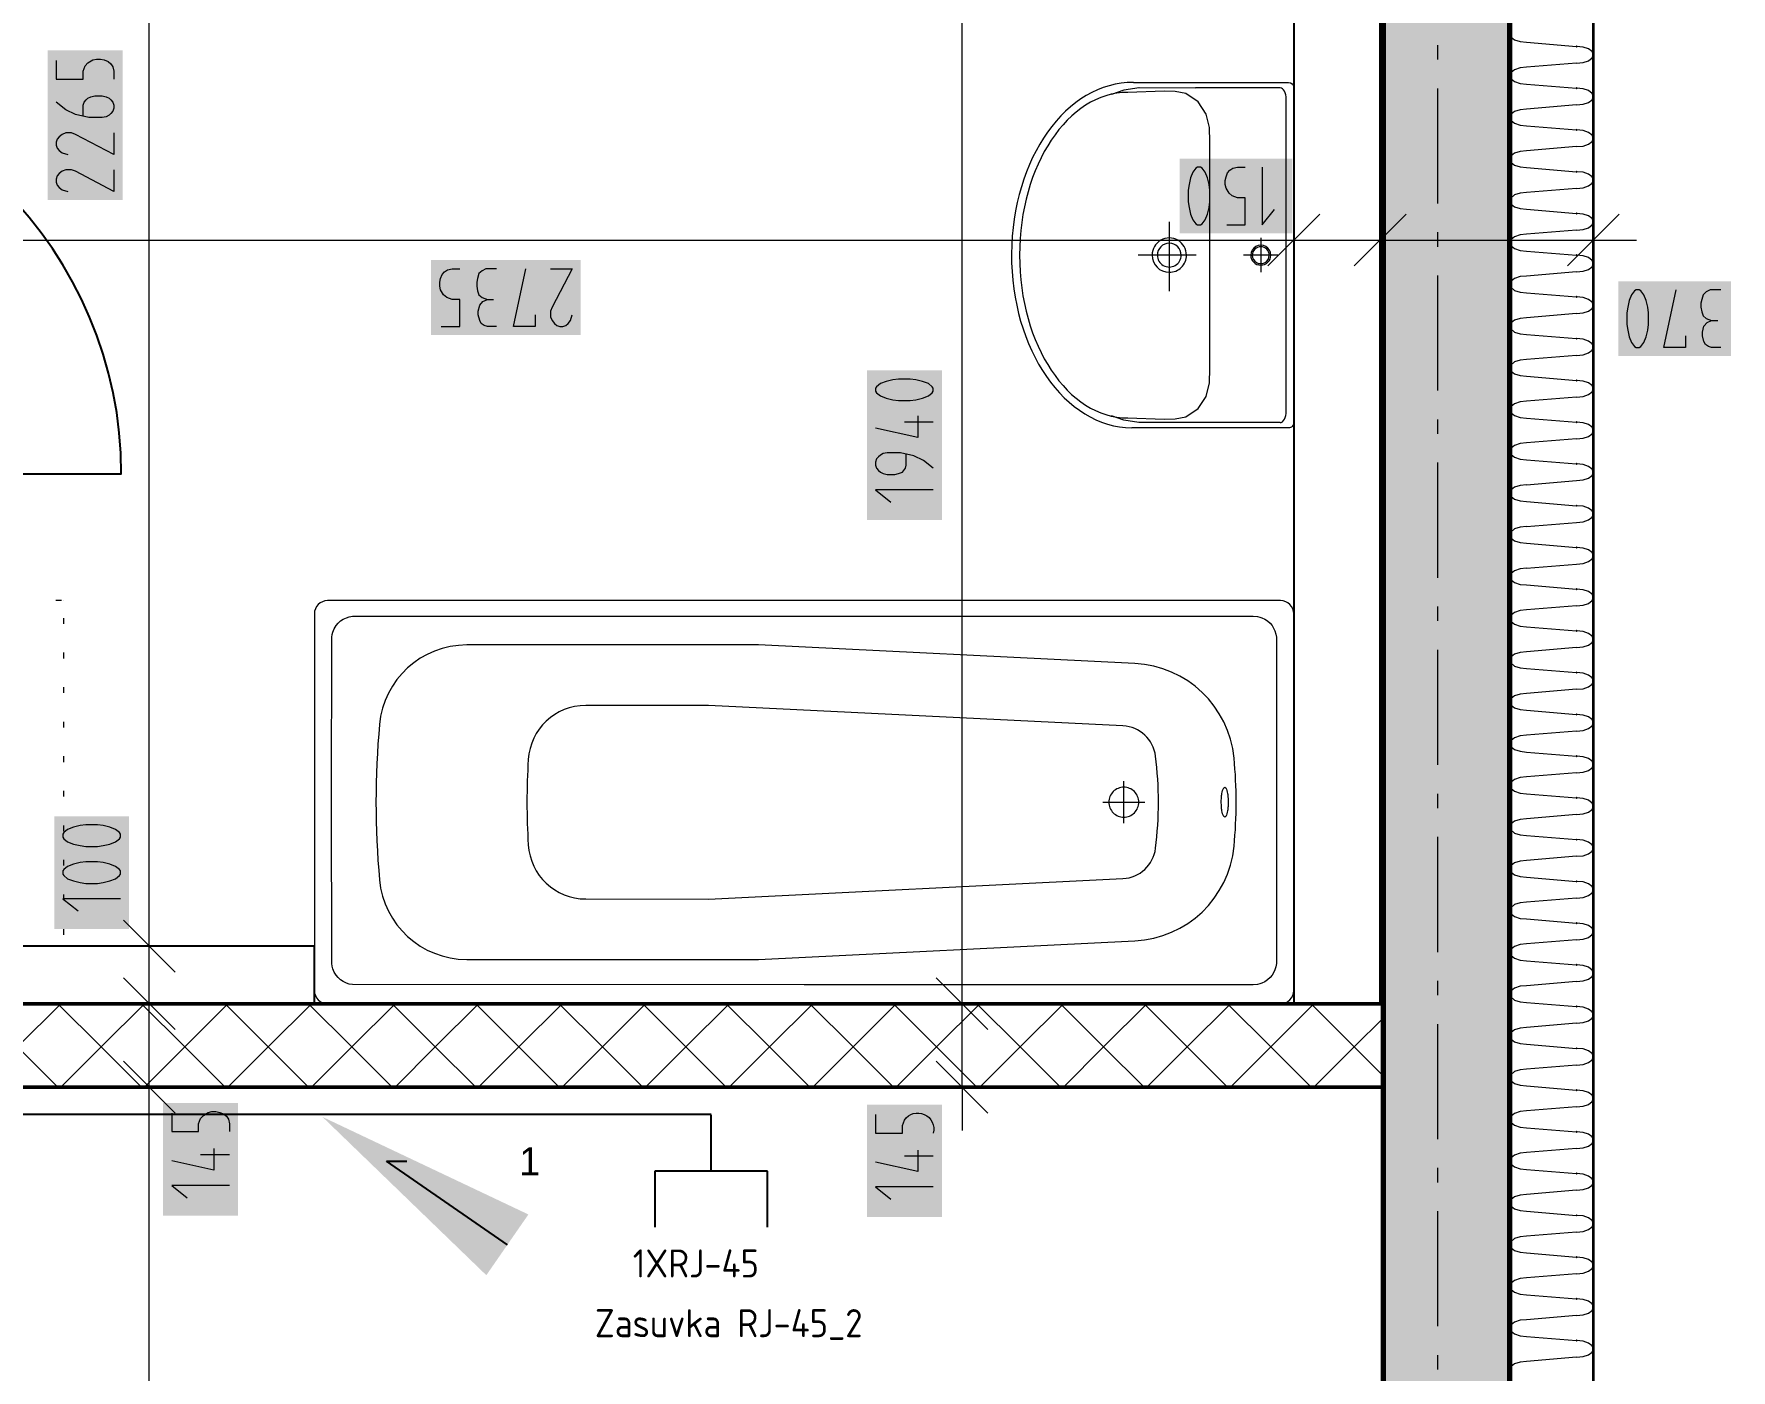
# Model space of a CAD drawing. Header units: millimetres. Extents: x 0 to 594, y 0 to 420.
# Drawn here: x 517.48 to 547.67, y 199.3 to 223.08 of the extents above; entities that cross this region are included whole.
import ezdxf
from ezdxf import colors
from ezdxf.entities.mleader import LeaderData, LeaderLine
from ezdxf.enums import TextEntityAlignment as Align
from ezdxf.math import Vec2, Vec3

# ---------------------------------------------------------------- set-up
doc = ezdxf.new("R2010")
doc.units = ezdxf.units.MM
doc.header["$LTSCALE"] = 8
for name, color, linetype in [('DESC', 1, 'Continuous'), ('PDF_Dvere', 7, 'Continuous'), ('PDF_Instalacni prizdivka do 1m', 7, 'Continuous'), ('PDF_Koty delkove', 7, 'Continuous'), ('PDF_Kuchyne', 7, 'Continuous'), ('PDF_Osy hlavni', 7, 'Continuous'), ('PDF_Pricky zdene', 7, 'Continuous'), ('PDF_Prostupy', 7, 'Continuous'), ('PDF_Sanita', 7, 'Continuous'), ('PDF_Steny obvodove nosne', 7, 'Continuous'), ('PDF_Zatepleni', 7, 'Continuous'), ('RED_2.5mm^2', 1, 'Continuous'), ('SYMS', 7, 'Continuous'), ('TAGS', 160, 'Continuous')]:
    doc.layers.add(name, color=color, linetype=linetype)
doc.styles.add('WD_IEC', font='isocp2.shx', dxfattribs={"width": 0.9, "height": 4})

# ---------------------------------------------------------------- blocks, each defined once
blk = doc.blocks.new('RJ45Zasuvka_')
at = {"layer": 'SYMS'}
for p, q in [((0, 0), (0, 1)), ((-1, 0), (-1, -1)), ((1, 0), (-1, 0)), ((1, -1), (1, 0))]:
    blk.add_line(p, q, dxfattribs=at)
at = {"style": 'WD_IEC'}
for tag, height, p in [('INST', 2.7, (-6.093, 12.868)), ('LOC', 2.7, (-6.093, 9.868)), ('TAG1', 2.5, (-6, 6.828)), ('XREF', 2.7, (-6, -2.915)), ('DESC1', 2.7, (-6, -5.715)), ('DESC2', 2.7, (-6, -8.955)), ('DESC3', 2.7, (-6, -12.195))]:
    blk.add_attdef(tag, text='', height=height, dxfattribs=at).set_placement(p, align=Align.RIGHT)
for tag, p, height, flags in [('MFG', (3.917, 14.122), 1.5, 9), ('CAT', (3.917, 11.622), 1.5, 9), ('X2TERM01', (0, 1), 0.08, 1), ('ASSYCODE', (2.5, -0.75), 1, 1), ('FAMILY', (2.5, -2.25), 1, 1)]:
    blk.add_attdef(tag, p, '', height=height, dxfattribs=dict(at, flags=flags))
at = {"style": 'WD_IEC', "width": 0.8}
blk.add_attdef('TERM01', text='', height=2, rotation=90, dxfattribs=at).set_placement((-1, 1), align=Align.RIGHT)

msp = doc.modelspace()

# ---------------------------------------------------------------- linework, layer by layer
at = {"layer": 'PDF_Dvere', "lineweight": 25}
msp.add_lwpolyline([(511.856, 215.604), (511.856, 215.248), (519.031, 215.248, 0.414213), (511.856, 222.423)], format="xyb", dxfattribs=at)
at = {"layer": 'PDF_Instalacni prizdivka do 1m', "lineweight": 25}
for points in [[(541.427, 205.818), (541.427, 225.703), (539.89, 225.703), (539.89, 205.818)], [(511.856, 205.818), (522.465, 205.818), (522.465, 206.843), (511.856, 206.843)]]:
    msp.add_lwpolyline(points, close=True, dxfattribs=at)
at = {"layer": 'PDF_Koty delkove', "lineweight": 18}
for points in [[(533.987, 204.332), (533.987, 205.818), (533.987, 206.049), (533.987, 208.559), (533.987, 209.178), (533.987, 215.279), (533.987, 225.703), (533.987, 226.882), (533.987, 228.983), (533.987, 232.159), (533.987, 233.852), (533.987, 258.451), (533.987, 260.553), (533.987, 262.244), (533.987, 280.745), (533.987, 281.77), (533.987, 283.256)], [(519.529, 152.109), (519.529, 182.523), (519.529, 204.332), (519.529, 205.818), (519.529, 206.843), (519.529, 230.059), (519.529, 231.75), (519.529, 233.852)], [(517.874, 222.607), (517.874, 222.278), (518.352, 222.278), (518.352, 222.416), (518.387, 222.511), (518.438, 222.566), (518.523, 222.62), (518.591, 222.634), (518.659, 222.634), (518.728, 222.62), (518.796, 222.593), (518.847, 222.552), (518.882, 222.498), (518.899, 222.416), (518.899, 222.278)], [(518.352, 221.621), (518.352, 221.813), (518.369, 221.868), (518.403, 221.909), (518.438, 221.936), (518.488, 221.963), (518.557, 221.977), (518.693, 221.977), (518.762, 221.963), (518.813, 221.936), (518.847, 221.909), (518.882, 221.868), (518.899, 221.813), (518.899, 221.759), (518.882, 221.704), (518.847, 221.663), (518.813, 221.635), (518.762, 221.607), (518.693, 221.594), (518.454, 221.594), (518.215, 221.649), (518.044, 221.731), (517.874, 221.868)], [(518.899, 221.32), (518.899, 220.936), (518.215, 221.293), (518.147, 221.32), (518.044, 221.32), (517.977, 221.293), (517.925, 221.252), (517.891, 221.211), (517.874, 221.156), (517.874, 221.102), (517.891, 221.047), (517.925, 221.005), (517.977, 220.964), (518.078, 220.936)], [(538.697, 219.684), (539.025, 219.684), (539.025, 220.162), (538.888, 220.162), (538.793, 220.197), (538.738, 220.248), (538.684, 220.333), (538.67, 220.401), (538.67, 220.47), (538.684, 220.538), (538.711, 220.606), (538.752, 220.657), (538.806, 220.692), (538.888, 220.709), (539.025, 220.709)], [(539.327, 220.709), (539.327, 219.684), (539.545, 219.957)], [(518.899, 220.663), (518.899, 220.279), (518.215, 220.636), (518.147, 220.663), (518.044, 220.663), (517.977, 220.636), (517.925, 220.595), (517.891, 220.554), (517.874, 220.499), (517.874, 220.445), (517.891, 220.389), (517.925, 220.348), (517.977, 220.307), (518.078, 220.279)], [(539.89, 220.182), (539.89, 219.413), (539.89, 218.645)], [(541.427, 220.182), (541.427, 219.413), (541.427, 218.645)], [(545.22, 220.182), (545.22, 219.413), (545.22, 218.645)], [(540.351, 219.875), (539.428, 218.952)], [(541.888, 219.875), (540.966, 218.952)], [(545.681, 219.875), (544.758, 218.952)], [(410.023, 219.413), (412.176, 219.413), (432.163, 219.413), (433.291, 219.413), (442.464, 219.413), (450.1, 219.413), (451.842, 219.413), (452.714, 219.413), (455.174, 219.413), (456.045, 219.413), (457.788, 219.413), (474.598, 219.413), (476.75, 219.413), (489.05, 219.413), (491.818, 219.413), (510.729, 219.413), (511.856, 219.413), (517.969, 219.413), (523.737, 219.413), (539.89, 219.413), (541.427, 219.413), (545.039, 219.413), (545.22, 219.413), (545.988, 219.413)], [(524.723, 217.876), (525.051, 217.876), (525.051, 218.354), (524.914, 218.354), (524.819, 218.388), (524.764, 218.44), (524.709, 218.525), (524.695, 218.592), (524.695, 218.661), (524.709, 218.73), (524.737, 218.797), (524.778, 218.849), (524.832, 218.884), (524.914, 218.901), (525.051, 218.901)], [(525.708, 218.901), (525.517, 218.901), (525.449, 218.866), (525.394, 218.815), (525.366, 218.73), (525.353, 218.661), (525.353, 218.592), (525.366, 218.507), (525.394, 218.44), (525.449, 218.388), (525.544, 218.354)], [(526.393, 218.08), (526.393, 217.876), (526.01, 217.876), (526.228, 218.901)], [(526.667, 218.901), (527.05, 218.901)], [(527.05, 218.901), (526.694, 218.217), (526.667, 218.149), (526.667, 218.046), (526.694, 217.978), (526.735, 217.927), (526.776, 217.892), (526.831, 217.876), (526.885, 217.876), (526.94, 217.892), (526.981, 217.927), (527.022, 217.978), (527.05, 218.08)], [(525.708, 217.876), (525.544, 217.876), (525.489, 217.892), (525.435, 217.927), (525.407, 217.978), (525.38, 218.08), (525.38, 218.149), (525.407, 218.251), (525.462, 218.32), (525.544, 218.354), (525.653, 218.354)], [(546.159, 218.338), (546.118, 218.44), (546.064, 218.509), (546.036, 218.526), (545.982, 218.526), (545.954, 218.509), (545.9, 218.44), (545.859, 218.338), (545.831, 218.218), (545.817, 218.115)], [(545.817, 218.115), (545.817, 217.91), (545.831, 217.809), (545.859, 217.689), (545.9, 217.586), (545.954, 217.518), (545.982, 217.501), (546.036, 217.501), (546.064, 217.518), (546.118, 217.586), (546.159, 217.689), (546.187, 217.809), (546.201, 217.91), (546.201, 218.115), (546.187, 218.218), (546.159, 218.338)], [(546.858, 217.705), (546.858, 217.501), (546.475, 217.501), (546.693, 218.526)], [(547.487, 218.526), (547.296, 218.526), (547.228, 218.492), (547.173, 218.44), (547.146, 218.355), (547.132, 218.287), (547.132, 218.218), (547.146, 218.133), (547.173, 218.065), (547.228, 218.014), (547.323, 217.979)], [(547.487, 217.501), (547.323, 217.501), (547.268, 217.518), (547.214, 217.553), (547.186, 217.604), (547.159, 217.705), (547.159, 217.774), (547.186, 217.877), (547.241, 217.945), (547.323, 217.979), (547.432, 217.979)], [(533.064, 216.938), (532.859, 216.938), (532.757, 216.924), (532.637, 216.897), (532.535, 216.856), (532.466, 216.802), (532.45, 216.774), (532.45, 216.72), (532.466, 216.692), (532.535, 216.637), (532.637, 216.596), (532.757, 216.569), (532.859, 216.555), (533.064, 216.555), (533.166, 216.569)], [(533.166, 216.569), (533.286, 216.596), (533.389, 216.637), (533.457, 216.692), (533.475, 216.72), (533.475, 216.774), (533.457, 216.802), (533.389, 216.856), (533.286, 216.897), (533.166, 216.924), (533.064, 216.938)], [(533.201, 216.281), (533.201, 215.897), (532.45, 216.063)], [(533.475, 216.172), (532.962, 216.172)], [(533.475, 215.35), (533.304, 215.488), (533.132, 215.57), (532.894, 215.624), (532.654, 215.624), (532.586, 215.61), (532.535, 215.583), (532.501, 215.556), (532.466, 215.515), (532.45, 215.46), (532.45, 215.406), (532.466, 215.35), (532.501, 215.309), (532.535, 215.282), (532.586, 215.254), (532.654, 215.24), (532.791, 215.24), (532.859, 215.254), (532.927, 215.282), (532.979, 215.35), (532.996, 215.406), (532.996, 215.597)], [(533.475, 214.967), (532.45, 214.967), (532.722, 214.748)], [(518.605, 209.002), (518.4, 209.002), (518.299, 208.988), (518.179, 208.961), (518.076, 208.92), (518.008, 208.866), (517.991, 208.838), (517.991, 208.784), (518.008, 208.756), (518.076, 208.701)], [(518.076, 208.701), (518.179, 208.66), (518.299, 208.632), (518.4, 208.619), (518.605, 208.619), (518.708, 208.632), (518.828, 208.66), (518.93, 208.701), (518.999, 208.756), (519.016, 208.784), (519.016, 208.838), (518.999, 208.866), (518.93, 208.92), (518.828, 208.961), (518.708, 208.988), (518.605, 209.002)], [(519.016, 207.688), (517.991, 207.688), (518.264, 207.47)], [(519.99, 206.382), (519.068, 207.304)], [(520.298, 206.843), (519.529, 206.843), (518.76, 206.843)], [(519.99, 205.357), (519.068, 206.279)], [(534.449, 205.357), (533.526, 206.279)], [(520.298, 205.818), (519.529, 205.818), (518.76, 205.818)], [(534.756, 205.818), (533.987, 205.818), (533.219, 205.818)], [(519.99, 203.871), (519.068, 204.793)], [(534.449, 203.871), (533.526, 204.793)], [(520.298, 204.332), (519.529, 204.332), (518.76, 204.332)], [(534.756, 204.332), (533.987, 204.332), (533.219, 204.332)], [(533.987, 204.332), (533.987, 203.563)], [(519.928, 203.87), (519.928, 203.542), (520.405, 203.542), (520.405, 203.679), (520.44, 203.774), (520.491, 203.829), (520.577, 203.884), (520.644, 203.898), (520.713, 203.898), (520.782, 203.884), (520.849, 203.856), (520.9, 203.815), (520.935, 203.761), (520.953, 203.679), (520.953, 203.542)], [(520.679, 203.24), (520.679, 202.857)], [(533.201, 203.214), (533.201, 202.83), (532.45, 202.995)], [(520.679, 202.857), (519.928, 203.022)], [(520.953, 203.131), (520.44, 203.131)], [(533.475, 203.105), (532.962, 203.105)], [(520.953, 202.583), (519.928, 202.583), (520.2, 202.365)], [(533.475, 202.557), (532.45, 202.557), (532.722, 202.338)]]:
    msp.add_lwpolyline(points, dxfattribs=at)
for points in [[(538.013, 220.298), (538.013, 220.093), (538.027, 219.992), (538.054, 219.872), (538.095, 219.77), (538.149, 219.701), (538.177, 219.684), (538.231, 219.684), (538.259, 219.701), (538.313, 219.77), (538.354, 219.872), (538.382, 219.992), (538.396, 220.093), (538.396, 220.298), (538.382, 220.401), (538.354, 220.521), (538.313, 220.623), (538.259, 220.692), (538.231, 220.709), (538.177, 220.709), (538.149, 220.692), (538.095, 220.623), (538.054, 220.521), (538.027, 220.401)], [(518.605, 208.345), (518.4, 208.345), (518.299, 208.331), (518.179, 208.304), (518.076, 208.263), (518.008, 208.209), (517.991, 208.181), (517.991, 208.127), (518.008, 208.099), (518.076, 208.044), (518.179, 208.003), (518.299, 207.975), (518.4, 207.961), (518.605, 207.961), (518.708, 207.975), (518.828, 208.003), (518.93, 208.044), (518.999, 208.099), (519.016, 208.127), (519.016, 208.181), (518.999, 208.209), (518.93, 208.263), (518.828, 208.304), (518.708, 208.331)]]:
    msp.add_lwpolyline(points, close=True, dxfattribs=at)
msp.add_lwpolyline([(532.45, 203.844), (532.45, 203.515), (532.927, 203.515), (532.927, 203.653), (532.962, 203.748, -0.84384), (533.475, 203.515)], format="xyb", dxfattribs=at)
at = {"layer": 'PDF_Koty delkove', "color": 7, "lineweight": 18, "true_color": 0xffffff, "transparency": 33554559}
for points in [[(519.053, 220.126), (519.053, 222.788), (517.72, 220.126), (517.72, 222.788)], [(539.864, 220.863), (537.859, 220.863), (539.864, 219.531), (537.859, 219.531)], [(527.204, 219.055), (524.542, 219.055), (527.204, 217.722), (524.542, 217.722)], [(547.669, 218.68), (545.664, 218.68), (547.669, 217.348), (545.664, 217.348)], [(533.629, 214.43), (533.629, 217.092), (532.296, 214.43), (532.296, 217.092)], [(519.17, 207.151), (519.17, 209.156), (517.838, 207.151), (517.838, 209.156)], [(521.106, 202.046), (521.106, 204.051), (519.774, 202.046), (519.774, 204.051)], [(533.629, 202.02), (533.629, 204.024), (532.296, 202.02), (532.296, 204.024)]]:
    msp.add_solid(points, dxfattribs=at)
at = {"layer": 'PDF_Kuchyne', "lineweight": 13}
msp.add_lwpolyline([(541.427, 198.182), (523.029, 198.182), (523.029, 192.032), (516.879, 192.032), (516.879, 204.332), (523.029, 204.332)], dxfattribs=at)
at = {"layer": 'PDF_Osy hlavni', "lineweight": 18}
for points in [[(542.452, 222.626), (542.452, 222.882)], [(542.452, 220.063), (542.452, 222.113)], [(542.452, 219.294), (542.452, 219.551)], [(542.452, 216.732), (542.452, 218.782)], [(542.452, 215.963), (542.452, 216.219)], [(542.452, 213.401), (542.452, 215.451)], [(542.452, 212.632), (542.452, 212.888)], [(542.452, 210.07), (542.452, 212.119)], [(542.452, 209.301), (542.452, 209.557)], [(542.452, 206.738), (542.452, 208.788)], [(542.452, 205.97), (542.452, 206.226)], [(542.452, 203.407), (542.452, 205.457)], [(542.452, 202.638), (542.452, 202.895)], [(542.452, 200.076), (542.452, 202.126)], [(542.452, 199.307), (542.452, 199.563)]]:
    msp.add_lwpolyline(points, dxfattribs=at)
at = {"layer": 'PDF_Pricky zdene', "lineweight": 50}
msp.add_lwpolyline([(510.37, 205.818), (510.37, 204.332), (541.427, 204.332), (541.478, 204.332), (541.478, 205.818), (541.427, 205.818), (511.856, 205.818)], dxfattribs=at)
at = {"layer": 'PDF_Pricky zdene', "lineweight": 9}
for points in [[(517.904, 204.332), (517.186, 205.049), (516.417, 205.818)], [(517.955, 205.818), (517.186, 205.049), (516.469, 204.332)], [(519.39, 204.332), (518.672, 205.049), (517.904, 205.818)], [(519.441, 205.818), (518.672, 205.049), (517.955, 204.332)], [(520.876, 204.332), (520.159, 205.049), (519.39, 205.818)], [(520.927, 205.818), (520.159, 205.049), (519.441, 204.332)], [(522.362, 204.332), (521.645, 205.049), (520.876, 205.818)], [(522.414, 205.818), (521.645, 205.049), (520.927, 204.332)], [(523.849, 204.332), (523.131, 205.049), (522.362, 205.818)], [(523.9, 205.818), (523.131, 205.049), (522.414, 204.332)], [(525.335, 204.332), (524.617, 205.049), (523.849, 205.818)], [(525.386, 205.818), (524.617, 205.049), (523.9, 204.332)], [(526.821, 204.332), (526.104, 205.049), (525.335, 205.818)], [(526.872, 205.818), (526.104, 205.049), (525.386, 204.332)], [(528.307, 204.332), (527.59, 205.049), (526.821, 205.818)], [(528.359, 205.818), (527.59, 205.049), (526.872, 204.332)], [(529.794, 204.332), (529.076, 205.049), (528.307, 205.818)], [(529.845, 205.818), (529.076, 205.049), (528.359, 204.332)], [(531.28, 204.332), (530.562, 205.049), (529.794, 205.818)], [(531.331, 205.818), (530.562, 205.049), (529.845, 204.332)], [(532.766, 204.332), (532.048, 205.049), (531.28, 205.818)], [(532.817, 205.818), (532.048, 205.049), (531.331, 204.332)], [(534.252, 204.332), (533.535, 205.049), (532.766, 205.818)], [(534.303, 205.818), (533.535, 205.049), (532.817, 204.332)], [(535.738, 204.332), (535.021, 205.049), (534.252, 205.818)], [(535.79, 205.818), (535.021, 205.049), (534.303, 204.332)], [(537.225, 204.332), (536.507, 205.049), (535.738, 205.818)], [(537.276, 205.818), (536.507, 205.049)], [(538.711, 204.332), (537.993, 205.049), (537.225, 205.818)], [(538.762, 205.818), (537.993, 205.049), (537.276, 204.332)], [(540.197, 204.332), (539.48, 205.049), (538.711, 205.818)], [(540.248, 205.818), (539.48, 205.049), (538.762, 204.332)], [(541.478, 204.537), (540.966, 205.049), (540.197, 205.818)], [(541.478, 205.562), (540.966, 205.049), (540.248, 204.332)], [(536.507, 205.049), (535.79, 204.332)]]:
    msp.add_lwpolyline(points, dxfattribs=at)
at = {"layer": 'PDF_Sanita', "lineweight": 13}
for points in [[(537.039, 222.218), (539.796, 222.218, -0.414206), (539.89, 222.127), (539.89, 222.124), (539.89, 222.104), (539.889, 216.182), (539.889, 216.162), (539.889, 216.159), (539.889, 216.162), (539.889, 216.182)], [(539.889, 216.162, -0.414217), (539.795, 216.068), (537.027, 216.069, -0.003393), (537.008, 216.069)], [(537.431, 210.226, 0.36485), (536.851, 210.765), (529.478, 211.129), (527.293, 211.128, 0.395991), (526.271, 210.166, 0.031031), (526.271, 208.645, 0.395985), (527.293, 207.683), (529.478, 207.682), (536.851, 208.046, 0.364862), (537.431, 208.585)]]:
    msp.add_lwpolyline(points, format="xyb", dxfattribs=at)
for points in [[(537.136, 222.123), (536.867, 222.083), (536.647, 222.003)], [(536.936, 216.246), (537.583, 216.225), (537.781, 216.229), (537.97, 216.268), (538.186, 216.412), (538.332, 216.63), (538.389, 216.873), (538.396, 217.127), (538.397, 221.159), (538.39, 221.413), (538.333, 221.656), (538.186, 221.874), (537.971, 222.019), (537.782, 222.058), (537.584, 222.062), (536.936, 222.041)], [(537.129, 222.126), (538.141, 222.123)], [(539.647, 222.123), (538.141, 222.123)], [(539.754, 216.368), (539.755, 221.918)], [(537.674, 219.735), (537.674, 218.5)], [(539.302, 219.449), (539.302, 218.838)], [(538.15, 219.143), (537.121, 219.144)], [(539.608, 219.143), (538.997, 219.143)], [(539.646, 216.163), (537.135, 216.164), (536.866, 216.205), (536.646, 216.284)], [(517.966, 212.993), (517.863, 212.993)], [(518.006, 212.993), (518.006, 212.993)], [(518.006, 212.993), (518.006, 212.993)], [(518.006, 212.581), (518.006, 212.683)], [(531.177, 206.156), (523.145, 206.158), (523.087, 206.168), (523.035, 206.184), (522.978, 206.211), (522.933, 206.241), (522.887, 206.282), (522.852, 206.324), (522.818, 206.379), (522.793, 206.439), (522.781, 206.485), (522.774, 206.532), (522.772, 209.436), (522.774, 212.341), (522.781, 212.388), (522.793, 212.434), (522.818, 212.494), (522.852, 212.549), (522.887, 212.59), (522.933, 212.632), (522.978, 212.662), (523.035, 212.689), (523.087, 212.705), (523.145, 212.715), (531.177, 212.716), (539.167, 212.716), (539.243, 212.71), (539.283, 212.701), (539.32, 212.689), (539.373, 212.664), (539.422, 212.632), (539.468, 212.59), (539.503, 212.549), (539.531, 212.504), (539.555, 212.454), (539.572, 212.398), (539.581, 212.341), (539.582, 209.436), (539.581, 206.532), (539.572, 206.475), (539.555, 206.419), (539.531, 206.369), (539.503, 206.324), (539.468, 206.283), (539.422, 206.241), (539.373, 206.209), (539.32, 206.184), (539.283, 206.172), (539.243, 206.163), (539.167, 206.156), (531.177, 206.156)], [(518.006, 211.966), (518.006, 212.068)], [(518.006, 211.351), (518.006, 211.453)], [(518.006, 210.736), (518.006, 210.838)], [(518.006, 210.121), (518.006, 210.223)], [(518.006, 209.506), (518.006, 209.608)], [(536.866, 209.033), (536.866, 209.779)], [(538.712, 209.251), (538.707, 209.228), (538.701, 209.2), (538.691, 209.172), (538.678, 209.149), (538.661, 209.139), (538.645, 209.149), (538.632, 209.172), (538.622, 209.2), (538.616, 209.228), (538.611, 209.251), (538.608, 209.271), (538.606, 209.288), (538.605, 209.303), (538.604, 209.315), (538.603, 209.325), (538.602, 209.334), (538.601, 209.362), (538.6, 209.39), (538.6, 209.43), (538.602, 209.477), (538.603, 209.486), (538.604, 209.497), (538.605, 209.509), (538.606, 209.523), (538.608, 209.54), (538.611, 209.56), (538.616, 209.584), (538.622, 209.611), (538.632, 209.639), (538.645, 209.663), (538.661, 209.672), (538.678, 209.663), (538.691, 209.639), (538.701, 209.611), (538.707, 209.584), (538.712, 209.56), (538.715, 209.54), (538.717, 209.523), (538.718, 209.509), (538.719, 209.497), (538.72, 209.486), (538.721, 209.477), (538.721, 209.469), (538.722, 209.444), (538.723, 209.417), (538.723, 209.377)], [(536.493, 209.406), (537.239, 209.406)], [(538.723, 209.377), (538.72, 209.325), (538.719, 209.315), (538.718, 209.303), (538.717, 209.288), (538.715, 209.271), (538.712, 209.251)], [(518.006, 208.891), (518.006, 208.993)], [(518.006, 208.276), (518.006, 208.378)], [(518.006, 207.661), (518.006, 207.763)], [(518.006, 207.046), (518.006, 207.148)], [(517.966, 206.843), (517.863, 206.843)], [(518.006, 206.843), (518.006, 206.843)], [(518.006, 206.843), (518.006, 206.843)]]:
    msp.add_lwpolyline(points, dxfattribs=at)
for points in [[(537.98, 219.143, 1.000009), (537.369, 219.144, 0.414205), (537.674, 218.838, 0.414218)], [(537.463, 219.144, 1.000012), (537.886, 219.143, 0.999996)], [(539.481, 219.143, 1.000023), (539.124, 219.143, 0.41419), (539.302, 218.965, 0.414209)], [(539.453, 219.143, 0.999996), (539.152, 219.143, 1.000033)], [(522.7, 205.818), (522.701, 205.818), (539.654, 205.818, 0.41421), (539.89, 206.054), (539.89, 212.757, 0.414213), (539.654, 212.993), (522.701, 212.993, 0.414212), (522.465, 212.757), (522.465, 206.054, 0.414212)], [(537.062, 206.938, 0.372024), (538.827, 208.62, 0.048474), (538.827, 210.191, 0.372026), (537.062, 211.874), (530.366, 212.204), (525.176, 212.204, 0.38797), (523.624, 210.787, 0.045243), (523.624, 208.025, 0.38797), (525.176, 206.607), (530.366, 206.607)], [(536.866, 209.672, 0.414221), (536.599, 209.406, 0.414221), (536.866, 209.139, 0.414218), (537.132, 209.406, 0.414218)]]:
    msp.add_lwpolyline(points, format="xyb", close=True, dxfattribs=at)
at = {"layer": 'PDF_Sanita', "lineweight": 9}
msp.add_arc((530.747, 209.406), 6.734, 353.0021, 6.9979, dxfattribs=at)
at = {"layer": 'PDF_Sanita', "lineweight": 13}
for points in [[(537.039, 222.218), (535.848, 222.231), (534.876, 220.864), (534.867, 219.166)], [(539.796, 222.218), (539.796, 222.218), (539.796, 222.218), (539.796, 222.218)], [(536.936, 222.041), (535.873, 222.041), (535.012, 220.743), (535.011, 219.143)], [(539.755, 221.918), (539.755, 222.031), (539.707, 222.123), (539.647, 222.123)], [(534.867, 219.166), (534.859, 217.467), (535.817, 216.081), (537.008, 216.069)], [(535.011, 219.143), (535.011, 217.543), (535.873, 216.247), (536.936, 216.246)], [(537.463, 219.144), (537.463, 219.144), (537.463, 219.144), (537.463, 219.144)], [(537.886, 219.143), (537.886, 219.143), (537.886, 219.143), (537.886, 219.143)], [(539.152, 219.143), (539.152, 219.143), (539.152, 219.143), (539.152, 219.143)], [(539.646, 216.163), (539.706, 216.163), (539.754, 216.255), (539.754, 216.368)], [(539.889, 216.162), (539.889, 216.162), (539.889, 216.162), (539.889, 216.162)]]:
    msp.add_open_spline(points, degree=3, dxfattribs=at)
at = {"layer": 'PDF_Steny obvodove nosne', "lineweight": 70}
for points in [[(543.733, 195.363), (543.733, 231.75)], [(541.478, 226.882), (541.478, 225.703), (541.478, 205.818), (541.478, 204.332), (541.478, 195.363)]]:
    msp.add_lwpolyline(points, dxfattribs=at)
at = {"layer": 'PDF_Steny obvodove nosne', "color": 9, "lineweight": 9, "true_color": 0xc0c0c0, "transparency": 33554559}
msp.add_solid([(541.478, 231.75), (541.478, 195.363), (543.733, 231.75), (543.733, 195.363)], dxfattribs=at)
at = {"layer": 'PDF_Zatepleni', "lineweight": 35}
for points in [[(545.22, 234.005), (545.22, 235.492), (544.4, 235.492), (544.4, 249.124), (542.913, 249.124), (542.913, 235.492), (542.913, 234.005), (543.733, 234.005), (543.733, 231.75), (543.733, 195.363)], [(545.22, 195.363), (545.22, 234.005)]]:
    msp.add_lwpolyline(points, dxfattribs=at)
at = {"layer": 'PDF_Zatepleni', "lineweight": 9}
for points in [[(543.734, 223.066), (543.755, 223.024), (543.819, 222.976), (543.916, 222.944), (544.031, 222.932)], [(544.031, 222.932), (544.922, 222.859)], [(544.031, 222.932), (544.031, 222.932)], [(545.22, 222.71), (545.197, 222.767), (545.133, 222.815), (545.036, 222.847), (544.922, 222.859)], [(544.922, 222.561), (544.031, 222.488)], [(544.922, 222.561), (545.036, 222.573), (545.133, 222.605), (545.197, 222.653), (545.22, 222.71)], [(544.031, 222.488), (543.916, 222.476), (543.819, 222.444), (543.755, 222.396), (543.734, 222.354)], [(543.734, 222.323), (543.755, 222.281), (543.819, 222.233), (543.916, 222.2), (544.031, 222.189)], [(544.031, 222.189), (544.922, 222.116)], [(544.031, 222.189), (544.031, 222.189)], [(545.22, 221.967), (545.197, 222.024), (545.133, 222.072), (545.036, 222.104), (544.922, 222.116)], [(544.922, 221.818), (545.036, 221.83), (545.133, 221.862), (545.197, 221.91), (545.22, 221.967)], [(544.031, 221.745), (543.916, 221.733), (543.819, 221.701), (543.755, 221.653), (543.734, 221.611)], [(544.922, 221.818), (544.031, 221.745)], [(543.734, 221.58), (543.755, 221.538), (543.819, 221.49), (543.916, 221.457), (544.031, 221.446)], [(544.031, 221.446), (544.922, 221.372)], [(544.031, 221.446), (544.031, 221.446)], [(545.22, 221.224), (545.197, 221.281), (545.133, 221.329), (545.036, 221.361), (544.922, 221.372)], [(544.922, 221.075), (544.031, 221.002)], [(544.922, 221.075), (545.036, 221.086), (545.133, 221.119), (545.197, 221.167), (545.22, 221.224)], [(544.031, 221.002), (543.916, 220.99), (543.819, 220.958), (543.755, 220.909), (543.734, 220.868)], [(543.734, 220.837), (543.755, 220.795), (543.819, 220.747), (543.916, 220.714), (544.031, 220.703)], [(544.031, 220.703), (544.922, 220.629)], [(544.031, 220.703), (544.031, 220.703)], [(545.22, 220.481), (545.197, 220.538), (545.133, 220.586), (545.036, 220.618), (544.922, 220.629)], [(544.922, 220.332), (545.036, 220.343), (545.133, 220.376), (545.197, 220.424), (545.22, 220.481)], [(544.031, 220.258), (543.916, 220.247), (543.819, 220.215), (543.755, 220.166), (543.734, 220.125)], [(544.922, 220.332), (544.031, 220.258)], [(543.734, 220.094), (543.755, 220.052), (543.819, 220.004), (543.916, 219.971), (544.031, 219.96)], [(544.031, 219.96), (544.922, 219.886)], [(544.031, 219.96), (544.031, 219.96)], [(545.22, 219.738), (545.197, 219.794), (545.133, 219.843), (545.036, 219.875), (544.922, 219.886)], [(544.031, 219.515), (543.916, 219.504), (543.819, 219.472), (543.755, 219.423), (543.734, 219.382)], [(544.922, 219.589), (544.031, 219.515)], [(544.922, 219.589), (545.036, 219.6), (545.133, 219.632), (545.197, 219.681), (545.22, 219.738)], [(543.734, 219.35), (543.755, 219.309), (543.819, 219.26), (543.916, 219.228), (544.031, 219.217)], [(544.031, 219.217), (544.922, 219.143)], [(544.031, 219.217), (544.031, 219.217)], [(545.22, 218.994), (545.197, 219.051), (545.133, 219.1), (545.036, 219.132), (544.922, 219.143)], [(544.922, 218.846), (545.036, 218.857), (545.133, 218.889), (545.197, 218.938), (545.22, 218.994)], [(544.031, 218.772), (543.916, 218.761), (543.819, 218.729), (543.755, 218.68), (543.734, 218.639)], [(543.734, 218.607), (543.755, 218.566), (543.819, 218.517), (543.916, 218.485), (544.031, 218.474)], [(544.922, 218.846), (544.031, 218.772)], [(544.031, 218.474), (544.922, 218.4)], [(544.031, 218.474), (544.031, 218.474)], [(545.22, 218.251), (545.197, 218.308), (545.133, 218.356), (545.036, 218.389), (544.922, 218.4)], [(544.031, 218.029), (543.916, 218.018), (543.819, 217.985), (543.755, 217.937), (543.734, 217.895)], [(544.922, 218.103), (544.031, 218.029)], [(544.922, 218.103), (545.036, 218.114), (545.133, 218.146), (545.197, 218.194), (545.22, 218.251)], [(543.734, 217.864), (543.755, 217.823), (543.819, 217.774), (543.916, 217.742), (544.031, 217.73)], [(544.031, 217.73), (544.922, 217.657)], [(544.031, 217.73), (544.031, 217.73)], [(545.22, 217.508), (545.197, 217.565), (545.133, 217.613), (545.036, 217.646), (544.922, 217.657)], [(544.922, 217.36), (545.036, 217.371), (545.133, 217.403), (545.197, 217.451), (545.22, 217.508)], [(544.031, 217.286), (543.916, 217.275), (543.819, 217.242), (543.755, 217.194), (543.734, 217.152)], [(543.734, 217.121), (543.755, 217.079), (543.819, 217.031), (543.916, 216.999), (544.031, 216.987)], [(544.922, 217.36), (544.031, 217.286)], [(544.031, 216.987), (544.922, 216.914)], [(544.031, 216.987), (544.031, 216.987)], [(545.22, 216.765), (545.197, 216.822), (545.133, 216.87), (545.036, 216.902), (544.922, 216.914)], [(544.031, 216.543), (543.916, 216.532), (543.819, 216.499), (543.755, 216.451), (543.734, 216.409)], [(544.922, 216.616), (544.031, 216.543)], [(544.922, 216.616), (545.036, 216.628), (545.133, 216.66), (545.197, 216.708), (545.22, 216.765)], [(543.734, 216.378), (543.755, 216.336), (543.819, 216.288), (543.916, 216.256), (544.031, 216.244)], [(544.031, 216.244), (544.922, 216.171)], [(544.031, 216.244), (544.031, 216.244)], [(545.22, 216.022), (545.197, 216.079), (545.133, 216.127), (545.036, 216.159), (544.922, 216.171)], [(544.922, 215.873), (545.036, 215.885), (545.133, 215.917), (545.197, 215.965), (545.22, 216.022)], [(544.031, 215.8), (543.916, 215.788), (543.819, 215.756), (543.755, 215.708), (543.734, 215.666)], [(543.734, 215.635), (543.755, 215.593), (543.819, 215.545), (543.916, 215.512), (544.031, 215.501)], [(544.922, 215.873), (544.031, 215.8)], [(544.031, 215.501), (544.922, 215.427)], [(544.031, 215.501), (544.031, 215.501)], [(544.031, 215.057), (544.922, 215.13), (545.036, 215.142), (545.133, 215.174), (545.197, 215.222), (545.22, 215.279)], [(545.22, 215.279), (545.197, 215.336), (545.133, 215.384), (545.036, 215.416), (544.922, 215.427)], [(544.031, 215.057), (543.916, 215.045), (543.819, 215.013), (543.755, 214.964), (543.734, 214.923)], [(543.734, 214.892), (543.755, 214.85), (543.819, 214.802), (543.916, 214.769), (544.031, 214.758)], [(544.031, 214.758), (544.922, 214.684)], [(544.031, 214.758), (544.031, 214.758)], [(545.22, 214.536), (545.197, 214.593), (545.133, 214.641), (545.036, 214.673), (544.922, 214.684)], [(544.031, 214.314), (544.922, 214.387), (545.036, 214.398), (545.133, 214.431), (545.197, 214.479), (545.22, 214.536)], [(544.031, 214.314), (543.916, 214.302), (543.819, 214.27), (543.755, 214.221), (543.734, 214.18)], [(543.734, 214.149), (543.755, 214.107), (543.819, 214.059), (543.916, 214.026), (544.031, 214.015)], [(544.031, 214.015), (544.922, 213.941)], [(544.031, 214.015), (544.031, 214.015)], [(544.031, 213.57), (544.922, 213.644), (545.036, 213.655), (545.133, 213.688), (545.197, 213.736), (545.22, 213.793)], [(545.22, 213.793), (545.197, 213.85), (545.133, 213.898), (545.036, 213.93), (544.922, 213.941)], [(544.031, 213.57), (543.916, 213.559), (543.819, 213.527), (543.755, 213.478), (543.734, 213.437)], [(543.734, 213.405), (543.755, 213.364), (543.819, 213.315), (543.916, 213.283), (544.031, 213.272)], [(544.031, 213.272), (544.922, 213.198)], [(544.031, 213.272), (544.031, 213.272)], [(545.22, 213.05), (545.197, 213.106), (545.133, 213.155), (545.036, 213.187), (544.922, 213.198)], [(544.922, 212.901), (544.031, 212.827)], [(544.922, 212.901), (545.036, 212.912), (545.133, 212.944), (545.197, 212.993), (545.22, 213.05)], [(544.031, 212.827), (543.916, 212.816), (543.819, 212.784), (543.755, 212.735), (543.734, 212.694)], [(543.734, 212.662), (543.755, 212.621), (543.819, 212.572), (543.916, 212.54), (544.031, 212.529)], [(544.031, 212.529), (544.922, 212.455)], [(544.031, 212.529), (544.031, 212.529)], [(545.22, 212.306), (545.197, 212.363), (545.133, 212.411), (545.036, 212.444), (544.922, 212.455)], [(544.922, 212.158), (545.036, 212.169), (545.133, 212.201), (545.197, 212.25), (545.22, 212.306)], [(544.031, 212.084), (543.916, 212.073), (543.819, 212.04), (543.755, 211.992), (543.734, 211.95)], [(544.922, 212.158), (544.031, 212.084)], [(543.734, 211.919), (543.755, 211.878), (543.819, 211.829), (543.916, 211.797), (544.031, 211.785)], [(544.031, 211.785), (544.922, 211.712)], [(544.031, 211.785), (544.031, 211.785)], [(545.22, 211.563), (545.197, 211.62), (545.133, 211.668), (545.036, 211.701), (544.922, 211.712)], [(544.922, 211.415), (544.031, 211.341)], [(544.922, 211.415), (545.036, 211.426), (545.133, 211.458), (545.197, 211.506), (545.22, 211.563)], [(544.031, 211.341), (543.916, 211.33), (543.819, 211.297), (543.755, 211.249), (543.734, 211.207)], [(543.734, 211.176), (543.755, 211.135), (543.819, 211.086), (543.916, 211.054), (544.031, 211.042)], [(544.031, 211.042), (544.922, 210.969)], [(544.031, 211.042), (544.031, 211.042)], [(545.133, 210.925), (545.036, 210.957), (544.922, 210.969)], [(544.922, 210.672), (545.036, 210.683), (545.133, 210.715), (545.197, 210.763), (545.22, 210.82)], [(545.22, 210.82), (545.197, 210.877), (545.133, 210.925)], [(544.031, 210.598), (543.916, 210.587), (543.819, 210.554), (543.755, 210.506), (543.734, 210.464)], [(544.922, 210.672), (544.031, 210.598)], [(543.734, 210.433), (543.755, 210.391)], [(543.755, 210.391), (543.819, 210.343), (543.916, 210.311), (544.031, 210.299)], [(544.031, 210.299), (544.922, 210.226)], [(544.031, 210.299), (544.031, 210.299)], [(545.22, 210.077), (545.197, 210.134), (545.133, 210.182), (545.036, 210.214), (544.922, 210.226)], [(544.031, 209.855), (543.916, 209.843), (543.819, 209.811), (543.755, 209.763), (543.734, 209.721)], [(544.922, 209.928), (544.031, 209.855)], [(544.922, 209.928), (545.036, 209.94), (545.133, 209.972), (545.197, 210.02), (545.22, 210.077)], [(543.734, 209.69), (543.755, 209.648), (543.819, 209.6), (543.916, 209.567), (544.031, 209.556)], [(544.031, 209.556), (544.922, 209.483)], [(544.031, 209.556), (544.031, 209.556)], [(545.22, 209.334), (545.197, 209.391), (545.133, 209.439), (545.036, 209.471), (544.922, 209.483)], [(544.922, 209.185), (545.036, 209.197), (545.133, 209.229), (545.197, 209.277), (545.22, 209.334)], [(544.031, 209.112), (543.916, 209.1), (543.819, 209.068), (543.755, 209.02), (543.734, 208.978)], [(543.734, 208.947), (543.755, 208.905), (543.819, 208.857), (543.916, 208.824), (544.031, 208.813)], [(544.922, 209.185), (544.031, 209.112)], [(544.031, 208.813), (544.922, 208.739)], [(544.031, 208.813), (544.031, 208.813)], [(545.22, 208.591), (545.197, 208.648), (545.133, 208.696), (545.036, 208.728), (544.922, 208.739)], [(544.031, 208.369), (543.916, 208.357), (543.819, 208.325), (543.755, 208.276), (543.734, 208.235)], [(544.922, 208.442), (544.031, 208.369)], [(544.922, 208.442), (545.036, 208.453), (545.133, 208.486), (545.197, 208.534), (545.22, 208.591)], [(543.734, 208.204), (543.755, 208.162), (543.819, 208.114), (543.916, 208.081), (544.031, 208.07)], [(544.031, 208.07), (544.922, 207.996)], [(544.031, 208.07), (544.031, 208.07)], [(545.22, 207.848), (545.197, 207.905), (545.133, 207.953), (545.036, 207.985), (544.922, 207.996)], [(544.922, 207.699), (545.036, 207.71), (545.133, 207.743), (545.197, 207.791), (545.22, 207.848)], [(544.031, 207.625), (543.916, 207.614), (543.819, 207.582), (543.755, 207.533), (543.734, 207.492)], [(543.734, 207.461), (543.755, 207.419), (543.819, 207.371), (543.916, 207.338), (544.031, 207.327)], [(544.922, 207.699), (544.031, 207.625)], [(544.031, 207.327), (544.922, 207.253)], [(544.031, 207.327), (544.031, 207.327)], [(545.22, 207.105), (545.197, 207.161), (545.133, 207.21), (545.036, 207.242), (544.922, 207.253)], [(544.031, 206.882), (543.916, 206.871), (543.819, 206.839), (543.755, 206.79), (543.734, 206.749)], [(544.922, 206.956), (544.031, 206.882)], [(544.922, 206.956), (545.036, 206.967), (545.133, 206.999), (545.197, 207.048), (545.22, 207.105)], [(543.734, 206.717), (543.755, 206.676), (543.819, 206.627), (543.916, 206.595), (544.031, 206.584)], [(544.031, 206.584), (544.922, 206.51)], [(544.031, 206.584), (544.031, 206.584)], [(545.22, 206.361), (545.197, 206.418), (545.133, 206.467), (545.036, 206.499), (544.922, 206.51)], [(544.922, 206.213), (545.036, 206.224), (545.133, 206.256)], [(545.133, 206.256), (545.197, 206.305), (545.22, 206.361)], [(543.819, 206.096), (543.755, 206.047), (543.734, 206.005)], [(543.734, 205.974), (543.755, 205.933), (543.819, 205.884), (543.916, 205.852), (544.031, 205.841)], [(544.031, 206.139), (543.916, 206.128), (543.819, 206.096)], [(544.922, 206.213), (544.031, 206.139)], [(544.031, 205.841), (544.922, 205.767)], [(544.031, 205.841), (544.031, 205.841)], [(545.22, 205.618), (545.197, 205.675), (545.133, 205.723), (545.036, 205.756), (544.922, 205.767)], [(544.922, 205.47), (545.036, 205.481), (545.133, 205.513), (545.197, 205.561), (545.22, 205.618)], [(544.031, 205.396), (543.916, 205.385), (543.819, 205.352), (543.755, 205.304), (543.734, 205.262)], [(544.922, 205.47), (544.031, 205.396)], [(543.734, 205.231), (543.755, 205.19), (543.819, 205.141), (543.916, 205.109), (544.031, 205.097)], [(544.031, 205.097), (544.922, 205.024)], [(544.031, 205.097), (544.031, 205.097)], [(545.22, 204.875), (545.197, 204.932), (545.133, 204.98), (545.036, 205.013), (544.922, 205.024)], [(544.922, 204.727), (544.031, 204.653)], [(544.922, 204.727), (545.036, 204.738), (545.133, 204.77), (545.197, 204.818), (545.22, 204.875)], [(544.031, 204.653), (543.916, 204.642), (543.819, 204.609), (543.755, 204.561), (543.734, 204.519)], [(543.734, 204.488), (543.755, 204.446), (543.819, 204.398), (543.916, 204.366), (544.031, 204.354)], [(544.031, 204.354), (544.922, 204.281)], [(544.031, 204.354), (544.031, 204.354)], [(545.22, 204.132), (545.197, 204.189), (545.133, 204.237), (545.036, 204.269), (544.922, 204.281)], [(544.922, 203.983), (545.036, 203.995), (545.133, 204.027), (545.197, 204.075), (545.22, 204.132)], [(544.031, 203.91), (543.916, 203.899), (543.819, 203.866), (543.755, 203.818), (543.734, 203.776)], [(544.922, 203.983), (544.031, 203.91)], [(543.734, 203.745), (543.755, 203.703), (543.819, 203.655), (543.916, 203.623), (544.031, 203.611)], [(544.031, 203.611), (544.922, 203.538)], [(544.031, 203.611), (544.031, 203.611)], [(545.22, 203.389), (545.197, 203.446), (545.133, 203.494), (545.036, 203.526), (544.922, 203.538)], [(544.922, 203.24), (544.031, 203.167)], [(544.922, 203.24), (545.036, 203.252), (545.133, 203.284), (545.197, 203.332), (545.22, 203.389)], [(544.031, 203.167), (543.916, 203.155), (543.819, 203.123), (543.755, 203.075), (543.734, 203.033)], [(543.734, 203.002), (543.755, 202.96), (543.819, 202.912), (543.916, 202.879), (544.031, 202.868)], [(544.031, 202.868), (544.922, 202.794)], [(544.031, 202.868), (544.031, 202.868)], [(545.22, 202.646), (545.197, 202.703), (545.133, 202.751), (545.036, 202.783), (544.922, 202.794)], [(544.922, 202.497), (545.036, 202.509), (545.133, 202.541), (545.197, 202.589), (545.22, 202.646)], [(544.031, 202.424), (543.916, 202.412), (543.819, 202.38), (543.755, 202.331), (543.734, 202.29)], [(544.922, 202.497), (544.031, 202.424)], [(543.734, 202.259), (543.755, 202.217), (543.819, 202.169), (543.916, 202.136), (544.031, 202.125)], [(544.031, 202.125), (544.922, 202.051)], [(544.031, 202.125), (544.031, 202.125)], [(545.22, 201.903), (545.197, 201.96), (545.133, 202.008), (545.036, 202.04), (544.922, 202.051)], [(544.922, 201.754), (544.031, 201.681)], [(544.922, 201.754), (545.036, 201.765), (545.133, 201.798), (545.197, 201.846), (545.22, 201.903)], [(544.031, 201.681), (543.916, 201.669), (543.819, 201.637), (543.755, 201.588), (543.734, 201.547)], [(543.734, 201.516), (543.755, 201.474), (543.819, 201.426), (543.916, 201.393)], [(543.916, 201.393), (544.031, 201.382)], [(544.031, 201.382), (544.922, 201.308)], [(544.031, 201.382), (544.031, 201.382)], [(545.22, 201.16), (545.197, 201.216), (545.133, 201.265), (545.036, 201.297), (544.922, 201.308)], [(544.922, 201.011), (545.036, 201.022), (545.133, 201.055), (545.197, 201.103), (545.22, 201.16)], [(544.031, 200.937), (543.916, 200.926), (543.819, 200.894), (543.755, 200.845), (543.734, 200.804)], [(544.922, 201.011), (544.031, 200.937)], [(543.734, 200.772), (543.755, 200.731), (543.819, 200.682), (543.916, 200.65), (544.031, 200.639)], [(544.031, 200.639), (544.922, 200.565)], [(544.031, 200.639), (544.031, 200.639)], [(545.22, 200.417), (545.197, 200.473), (545.133, 200.522), (545.036, 200.554), (544.922, 200.565)], [(544.031, 200.194), (543.916, 200.183), (543.819, 200.151), (543.755, 200.102), (543.734, 200.061)], [(544.922, 200.268), (544.031, 200.194)], [(544.922, 200.268), (545.036, 200.279), (545.133, 200.311), (545.197, 200.36), (545.22, 200.416)], [(543.734, 200.029), (543.755, 199.988), (543.819, 199.939), (543.916, 199.907), (544.031, 199.896)], [(544.031, 199.896), (544.922, 199.822)], [(544.031, 199.896), (544.031, 199.896)], [(545.22, 199.673), (545.197, 199.73), (545.133, 199.778), (545.036, 199.811), (544.922, 199.822)], [(544.922, 199.525), (545.036, 199.536), (545.133, 199.568), (545.197, 199.617), (545.22, 199.673)], [(544.031, 199.451), (543.916, 199.44), (543.819, 199.407), (543.755, 199.359), (543.734, 199.317)], [(544.922, 199.525), (544.031, 199.451)]]:
    msp.add_lwpolyline(points, dxfattribs=at)
at = {"layer": 'PDF_Zatepleni', "lineweight": 9, "transparency": 33554559}
for points in [[(544.922, 222.836), (544.899, 222.859), (544.945, 222.859), (544.922, 222.882)], [(544.922, 222.092), (544.899, 222.116), (544.945, 222.116), (544.922, 222.139)], [(544.922, 221.349), (544.899, 221.372), (544.945, 221.372), (544.922, 221.395)], [(544.922, 220.606), (544.899, 220.629), (544.945, 220.629), (544.922, 220.652)], [(544.922, 219.863), (544.899, 219.886), (544.945, 219.886), (544.922, 219.909)], [(544.922, 219.12), (544.899, 219.143), (544.945, 219.143), (544.922, 219.166)], [(544.922, 218.377), (544.899, 218.4), (544.945, 218.4), (544.922, 218.423)], [(544.922, 217.634), (544.899, 217.657), (544.945, 217.657), (544.922, 217.68)], [(544.922, 216.891), (544.899, 216.914), (544.945, 216.914), (544.922, 216.937)], [(544.922, 216.148), (544.899, 216.171), (544.945, 216.171), (544.922, 216.194)], [(544.922, 215.404), (544.899, 215.427), (544.945, 215.427), (544.922, 215.451)], [(544.922, 214.661), (544.899, 214.684), (544.945, 214.684), (544.922, 214.707)], [(544.922, 213.918), (544.899, 213.941), (544.945, 213.941), (544.922, 213.964)], [(544.922, 213.175), (544.899, 213.198), (544.945, 213.198), (544.922, 213.221)], [(544.922, 212.432), (544.899, 212.455), (544.945, 212.455), (544.922, 212.478)], [(544.922, 211.689), (544.899, 211.712), (544.945, 211.712), (544.922, 211.735)], [(544.922, 210.946), (544.899, 210.969), (544.945, 210.969), (544.922, 210.992)], [(544.922, 210.203), (544.899, 210.226), (544.945, 210.226), (544.922, 210.249)], [(544.922, 209.459), (544.899, 209.483), (544.945, 209.483), (544.922, 209.506)], [(544.922, 208.716), (544.899, 208.739), (544.945, 208.739), (544.922, 208.762)], [(544.922, 207.973), (544.899, 207.996), (544.945, 207.996), (544.922, 208.019)], [(544.922, 207.23), (544.899, 207.253), (544.945, 207.253), (544.922, 207.276)], [(544.922, 206.487), (544.899, 206.51), (544.945, 206.51), (544.922, 206.533)], [(544.922, 205.744), (544.899, 205.767), (544.945, 205.767), (544.922, 205.79)], [(544.922, 205.001), (544.899, 205.024), (544.945, 205.024), (544.922, 205.047)], [(544.922, 204.258), (544.899, 204.281), (544.945, 204.281), (544.922, 204.304)], [(544.922, 203.515), (544.899, 203.538), (544.945, 203.538), (544.922, 203.561)], [(544.922, 202.771), (544.899, 202.794), (544.945, 202.794), (544.922, 202.818)], [(544.922, 202.028), (544.899, 202.051), (544.945, 202.051), (544.922, 202.074)], [(544.922, 201.285), (544.899, 201.308), (544.945, 201.308), (544.922, 201.331)], [(544.922, 200.542), (544.899, 200.565), (544.945, 200.565), (544.922, 200.588)], [(544.922, 199.799), (544.899, 199.822), (544.945, 199.822), (544.922, 199.845)]]:
    msp.add_solid(points, dxfattribs=at)
at = {"layer": 'RED_2.5mm^2'}
msp.add_line((529.524, 203.844), (512.415, 203.844), dxfattribs=at)

# ---------------------------------------------------------------- block references
at = {"layer": 'SYMS'}
ref = msp.add_blockref('RJ45Zasuvka_', (529.524, 202.839), dxfattribs=at)
ref.add_attrib('TAG1', 'Zasuvka RJ-45_2', dxfattribs={"layer": 'TAGS', "height": 0.5, "style": 'WD_IEC'}).set_placement((532.217, 199.882), align=Align.RIGHT)
ref.add_attrib('DESC1', '1XRJ-45', dxfattribs={"layer": 'DESC', "height": 0.5, "style": 'WD_IEC'}).set_placement((530.374, 200.945), align=Align.RIGHT)

# ---------------------------------------------------------------- leaders
at = {"layer": 'PDF_Prostupy'}
ml = msp.add_multileader_mtext('Standard', dxfattribs=at)
ml.set_content('1', color=256)
ml.set_leader_properties()
ml.build(insert=Vec2(0, 0))
ml.multileader.update_dxf_attribs({"text_right_attachment_type": 6, "dogleg_length": 0.36})
ctx = ml.context
ctx.base_point, ctx.char_height, ctx.plane_origin = Vec3(524.111, 203.013), 0.5, Vec3(523.254, 202.516)
ctx.right_attachment = 6
notes = []
notes.append((ctx, [(0, (1, 1, 0), (523.751, 203.013), (1, 0), 0.36, [(0, [(522.61, 203.803)], 0, [])])]))
ctx.mtext.insert, ctx.mtext.width, ctx.mtext.flow_direction = Vec3(526.111, 203.263), 0.12351, 5
for ctx, leaders in notes:
    for number, flags, end, landing, length, lines in leaders:
        leader = LeaderData()
        leader.index, (leader.has_last_leader_line, leader.has_dogleg_vector, leader.attachment_direction) = number, flags
        leader.last_leader_point, leader.dogleg_vector, leader.dogleg_length = Vec3(end), Vec3(landing), length
        for number, points, colour, breaks in lines:
            line = LeaderLine()
            line.index, line.vertices, line.color, line.breaks = number, Vec3.list(points), colors.encode_raw_color(colour), breaks
            leader.lines.append(line)
        ctx.leaders.append(leader)

doc.saveas('drawing.dxf')
